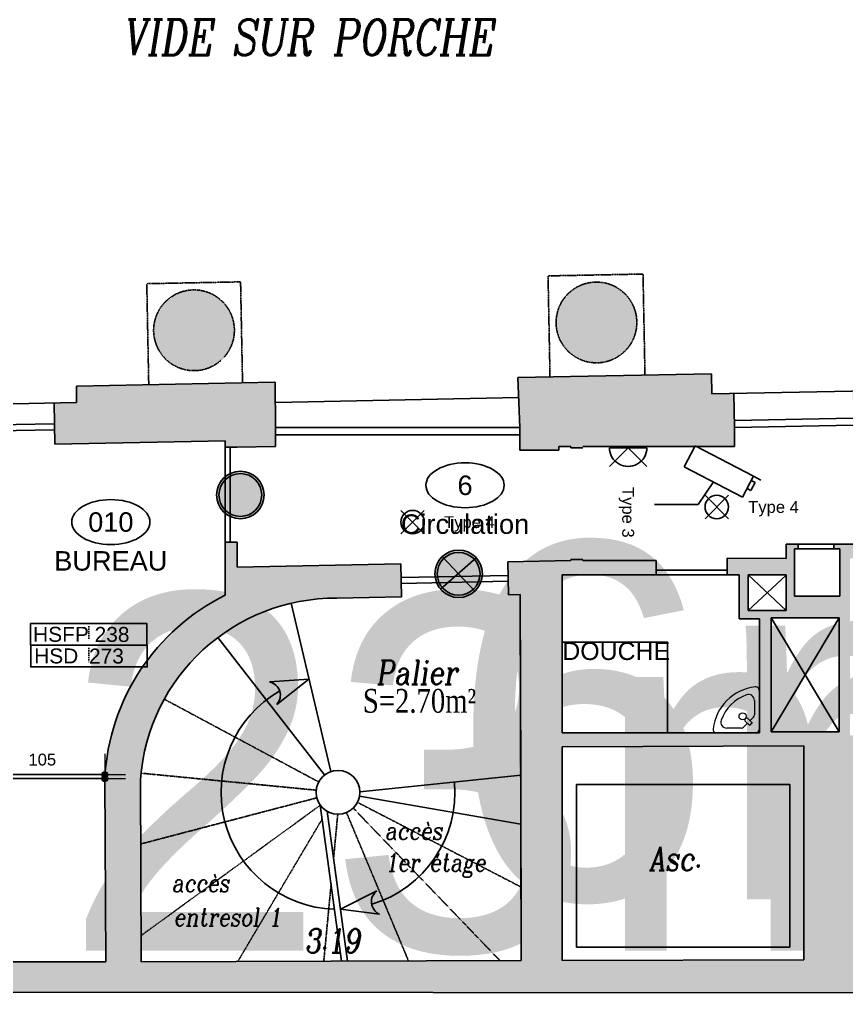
# Model space of a CAD drawing. Header units: inches. Extents: x 2159 to 6977, y 624 to 2731.
# Drawn here: x 2916 to 3612, y 624 to 1444 of the extents above; entities that cross this region are included whole.
import ezdxf
from ezdxf.enums import TextEntityAlignment as Align

# ---------------------------------------------------------------- set-up
doc = ezdxf.new("R2018")
doc.units = ezdxf.units.IN
doc.header["$MEASUREMENT"] = 0
doc.linetypes.add('ACAD_ISO03W100', pattern=[30, 12, -18])
doc.linetypes.add('POINTILLE2', pattern=[3.175, 0, -3.175])
for name, color, linetype in [('Cotation entresol 1', 7, 'Continuous'), ('DESSIN entresol 1', 7, 'Continuous'), ('M-COTATION LUMINAIRES', 1, 'Continuous'), ('M-PLOMBERIE', 130, 'Continuous'), ('Mur entresol 1', 7, 'Continuous'), ('TEXTES entresol 1', 7, 'Continuous'), ('TEXTES rdc', 7, 'Continuous')]:
    doc.layers.add(name, color=color, linetype=linetype)
for name, color, linetype, true_color in [('M-EQUIPEMENTS IT', 7, 'Continuous', 0x5f3030), ('M-LOCAUX_ID', 7, 'Continuous', 0x80dfff), ('M-LUMINAIRES', 7, 'Continuous', 0x000024), ("M-SYSTEME D'ACCES", 7, 'Continuous', 0xbbff78), ('M-TEXTES ANNOTATIONS', 7, 'Continuous', 0x3d6d7c)]:
    doc.layers.add(name, color=color, linetype=linetype, true_color=true_color)
doc.layers.add('M-MOBILIER AUTRE', color=7, linetype='Continuous', lineweight=0, true_color=0x214aff)
doc.styles.add('ARIAL', font='arial.ttf')
doc.styles.add('Cartouche', font='romanc.shx', dxfattribs={"width": 0.8, "oblique": 9, "height": 0.3})
doc.styles.add('MC_2013_Libre_15', font='', dxfattribs={"height": 15})
doc.styles.add('MC_Libre_09', font='', dxfattribs={"height": 9})
doc.styles.get("Standard").update_dxf_attribs({"font": 'arial.ttf'})
doc.styles.add('Surface', font='times.ttf', dxfattribs={"width": 0.8, "height": 0.25})
doc.styles.get('MC_2013_Libre_15').set_extended_font_data('Gotham Book')
doc.styles.get('MC_Libre_09').set_extended_font_data('Gotham Book')
doc.dimstyles.new('MC_1-50', dxfattribs={"dimscale": 50, "dimtxt": 0.2, "dimasz": 0.02, "dimexe": 0, "dimexo": 0, "dimgap": 0.15, "dimtad": 1, "dimdec": 0, "dimzin": 0, "dimdsep": 46, "dimtxsty": 'ARIAL', "dimblk": 'MC_LIGNE_ACCROCHE DE COTE', "dimblk1": 'MC_LIGNE_ACCROCHE DE COTE', "dimblk2": 'MC_LIGNE_ACCROCHE DE COTE', "dimcen": -3, "dimdle": 1.25, "dimse1": 1, "dimse2": 1, "dimclrd": 256, "dimclre": 7, "dimclrt": 256, "dimadec": 0, "dimazin": 0, "dimtfac": 0.75, "dimtdec": 0, "dimtix": 1, "dimtmove": 2, "dimatfit": 2, "dimldrblk": 'DOT', "dimfxl": 1, "dimtvp": 1.5, "dimtolj": 1, "dimtzin": 0, "dimlwd": -1, "dimarcsym": 0})

# ---------------------------------------------------------------- blocks, each defined once
blk = doc.blocks.new('MC_ID_PIECE')
blk.add_ellipse((0, 0), major_axis=(-18.11, 0), ratio=0.57331, start_param=-1.570796, end_param=4.712389)
at = {"style": 'ARIAL'}
for tag, p in [('NUMEROTATION_PIECE', (0, 0)), ('ID_PIECE', (0, -17.97))]:
    blk.add_attdef(tag, text='', height=9, dxfattribs=at).set_placement(p, align=Align.MIDDLE_CENTER)
blk = doc.blocks.new('MC_Legende_PLAN GENERAL')
at = {"lineweight": 30, "flags": 104}
blk.add_attdef('LEGENDES_PLAN_GENERAL', text='', height=6, dxfattribs=at).set_placement((-0.6, 0), align=Align.MIDDLE_LEFT)
blk = doc.blocks.new('SANITAIRE - LAVE MAIN ANGLE')
at = {"color": 0, "lineweight": -2}
for p, q in [((3, 0), (35.78, 0)), ((0, -35.78), (0, -3)), ((7.83, -6.15), (11.73, -9.81)), ((9.9, -8.1), (13.12, -4.88)), ((15.24, -4), (27.28, -4)), ((4, -27.28), (4, -15.24)), ((4.88, -13.12), (7.78, -10.22)), ((9.67, -12), (5.77, -8.34))]:
    blk.add_line(p, q, dxfattribs=at)
blk.add_circle((14, -14), 3, dxfattribs=at)
for centre, radius, start, end in [((3, -3), 3, 90, 180), ((35.78, -3), 3, 353.79373, 90), ((-1, 1), 40, 276.20627, 353.79373), ((4.91, -5.47), 3, 286.8172, 346.8172), ((15.24, -7), 3, 90, 135), ((27.28, -9), 5, 340.52878, 90), ((7, -15.24), 3, 135, 180), ((10.67, -10.87), 1.5, 228.63439, 45), ((-1, 1), 35, 289.47122, 340.52878), ((9, -27.28), 5, 180, 289.47122), ((3, -35.78), 3, 180, 276.20627)]:
    blk.add_arc(centre, radius, start, end, dxfattribs=at)
blk = doc.blocks.new('SOURIS HSFP')
at = {"color": 0, "linetype": 'POINTILLE2', "ltscale": 0.4}
blk.add_line((0, 4.5), (0, -4.5), dxfattribs=at)
at = {"color": 0}
blk.add_lwpolyline([(-35, 6.5), (35, 6.5), (35, -6.5), (-35, -6.5)], close=True, dxfattribs=at)
at = {"color": 0, "insert": (-33.5, 0), "char_height": 9, "width": 25.1102, "attachment_point": 4, "style": 'ARIAL'}
blk.add_mtext('HSFP', dxfattribs=at)
at = {"color": 0, "style": 'MC_Libre_09'}
blk.add_attdef('HSFP', text='', height=9, dxfattribs=at).set_placement((0, 0), align=Align.MIDDLE_LEFT)
blk = doc.blocks.new('SOURIS HSP')
at = {"color": 0, "linetype": 'POINTILLE2', "ltscale": 0.4}
blk.add_line((0, 4.5), (0, -4.5), dxfattribs=at)
at = {"color": 0}
blk.add_lwpolyline([(-35, 6.5), (35, 6.5), (35, -6.5), (-35, -6.5)], close=True, dxfattribs=at)
at = {"color": 0, "insert": (-33, 0), "char_height": 9, "width": 25.1102, "attachment_point": 4, "style": 'ARIAL'}
blk.add_mtext('HSD', dxfattribs=at)
at = {"color": 0, "style": 'MC_Libre_09'}
blk.add_attdef('HSP', text='', height=9, dxfattribs=at).set_placement((0, 0), align=Align.MIDDLE_LEFT)
blk = doc.blocks.new('lecteur de badge off line')
h = blk.add_hatch(color=1)
h.dxf.hatch_style = 1
h.paths.add_polyline_path([(-12149.33, 10149.03, 1), (-12109.33, 10149.03, 1)], flags=16)
h.paths.add_polyline_path([(-12393.88, 10065.58), (-12097.39, 10065.58), (-12097.39, 10251.94), (-12393.88, 10251.94)], flags=9)
h = blk.add_hatch(color=1)
h.dxf.hatch_style = 1
edge = h.paths.add_edge_path()
edge.add_arc((-12129.33, 10149.03), 18, 0, 360)
at = {"color": 250}
for p, q in [((-12144.52, 10136.08), (-12114.58, 10162.57)), ((-12143.28, 10163.45), (-12115.68, 10134.39))]:
    blk.add_line(p, q, dxfattribs=at)
at = {"color": 1}
for radius in [20, 18]:
    blk.add_circle((-12129.33, 10149.03), radius, dxfattribs=at)
blk = doc.blocks.new('béquille')
h = blk.add_hatch(color=0)
h.dxf.hatch_style = 1
h.paths.add_polyline_path([(-12150.94, 10147.93, 1), (-12110.94, 10147.93, 1)], flags=16)
h.paths.add_polyline_path([(-12395.49, 10064.48), (-12099.01, 10064.48), (-12099.01, 10250.84), (-12395.49, 10250.84)], flags=9)
h = blk.add_hatch(color=0)
h.dxf.hatch_style = 1
edge = h.paths.add_edge_path()
edge.add_arc((-12130.94, 10147.93), 18, 0, 360)
at = {"color": 0}
for radius in [20, 18]:
    blk.add_circle((-12130.94, 10147.93), radius, dxfattribs=at)
blk = doc.blocks.new('MC_ECL_PLAFONNIER')
at = {"linetype": 'Continuous'}
for p, q in [((-9.86, -9.86), (9.86, 9.86)), ((9.86, -9.86), (-9.86, 9.86))]:
    blk.add_line(p, q, dxfattribs=at)
blk.add_circle((0, 0), 9.86, dxfattribs=at)
at = {"style": 'MC_Libre_09', "flags": 1}
blk.add_attdef('COMPTAGE', text='', height=6.5, dxfattribs=at).set_placement((38.69, 8.53), align=Align.MIDDLE_CENTER)
at = {"style": 'MC_2013_Libre_15'}
blk.add_attdef('TYPE', text='', height=8, dxfattribs=at).set_placement((10.95, 0), align=Align.MIDDLE_LEFT)
blk = doc.blocks.new('MC_ECL_APPLIQUE')
at = {"color": 0, "linetype": 'Continuous'}
for p, q in [((0, 0), (9.86, 9.86)), ((0, 0), (0, 9.86)), ((9.86, -9.86), (0, 0)), ((0, 0), (0, -9.86))]:
    blk.add_line(p, q, dxfattribs=at)
blk.add_arc((0, 0), 9.86, 270, 90, dxfattribs=at)
at = {"style": 'MC_Libre_09', "flags": 1}
blk.add_attdef('COMPTAGE', text='', height=6.5, dxfattribs=at).set_placement((38.69, 8.53), align=Align.MIDDLE_CENTER)
at = {"style": 'MC_2013_Libre_15'}
blk.add_attdef('TYPE', text='', height=8, dxfattribs=at).set_placement((10.95, 0), align=Align.MIDDLE_LEFT)
blk = doc.blocks.new('camera')
for p, q in [((-10072.1, 11658.2), (-10057.4, 11686.4)), ((-10057.4, 11686.4), (-9978.7, 11645.4)), ((-10072.1, 11658.2), (-9993.3, 11617.2)), ((-9993.3, 11617.2), (-9978.7, 11645.4)), ((-9981.6, 11639.7), (-9976.6, 11637.1)), ((-9978.7, 11645.4), (-9968.6, 11640.2)), ((-10053.3, 11607.2), (-10032.7, 11637.7)), ((-9987.3, 11628.8), (-9982.3, 11626.2)), ((-9982.3, 11626.2), (-9976.6, 11637.1)), ((-10112.4, 11607.2), (-10053.3, 11607.2))]:
    blk.add_line(p, q)
blk = doc.blocks.new('MC_LIGNE_ACCROCHE DE COTE')
at = {"lineweight": 9}
h = blk.add_hatch(color=256, dxfattribs=at)
edge = h.paths.add_edge_path()
edge.add_arc((0, 0), 2.5, 0, 360)
for points in [[(0, 17.5), (0, -17.5)], [(-17.5, 0), (17.5, 0)]]:
    blk.add_lwpolyline(points, dxfattribs=at)
blk.add_circle((0, 0), 2.5, dxfattribs=at)
blk = doc.blocks.new('*D125')
at = {"layer": 'Defpoints', "color": 0, "transparency": 16777216}
for p in [(2882.09, 892.57, 41.82), (2882.09, 808.1), (2987.39, 805.12)]:
    blk.add_point(p, dxfattribs=at)
at = {"layer": 'M-COTATION LUMINAIRES', "transparency": 16777216}
blk.add_line((2986.39, 808.1), (2883.09, 808.1), dxfattribs=at)
at = {"layer": 'M-COTATION LUMINAIRES', "transparency": 16777216, "rotation": 180}
blk.add_blockref('MC_LIGNE_ACCROCHE DE COTE', (2882.09, 808.1), dxfattribs=at)
at = {"layer": 'M-COTATION LUMINAIRES', "transparency": 16777216}
blk.add_blockref('MC_LIGNE_ACCROCHE DE COTE', (2987.39, 808.1), dxfattribs=at)
at = {"layer": 'M-COTATION LUMINAIRES', "lineweight": 50, "transparency": 16777216, "insert": (2934.74, 820.7), "char_height": 10, "attachment_point": 5, "style": 'ARIAL'}
blk.add_mtext('\\A1;105', dxfattribs=at)
blk = doc.blocks.new('_Dot')
at = {"color": 0, "linetype": 'ByBlock', "lineweight": -2}
blk.add_line((-0.5, 0), (-1, 0), dxfattribs=at)
at = {"color": 0, "linetype": 'ByBlock', "const_width": 0.5}
blk.add_lwpolyline([(-0.25, 0, 1), (0.25, 0, 1)], format="xyb", close=True, dxfattribs=at)
blk = doc.blocks.new('*D126')
at = {"layer": 'Defpoints', "color": 0, "transparency": 16777216}
for p in [(2726.16, 890.49, 0), (2726.16, 804.76), (2987.39, 808.1)]:
    blk.add_point(p, dxfattribs=at)
at = {"layer": 'M-COTATION LUMINAIRES', "transparency": 16777216}
blk.add_line((2986.39, 804.76), (2727.16, 804.76), dxfattribs=at)
at = {"layer": 'M-COTATION LUMINAIRES', "transparency": 16777216, "rotation": 180}
blk.add_blockref('MC_LIGNE_ACCROCHE DE COTE', (2726.16, 804.76), dxfattribs=at)
at = {"layer": 'M-COTATION LUMINAIRES', "transparency": 16777216}
blk.add_blockref('MC_LIGNE_ACCROCHE DE COTE', (2987.39, 804.76), dxfattribs=at)
at = {"layer": 'M-COTATION LUMINAIRES', "lineweight": 50, "transparency": 16777216, "insert": (2856.78, 817.36), "char_height": 10, "attachment_point": 5, "style": 'ARIAL'}
blk.add_mtext('\\A1;261', dxfattribs=at)

msp = doc.modelspace()

# ---------------------------------------------------------------- hatches: boundary and pattern name
at = {"layer": 'Mur entresol 1'}
h = msp.add_hatch(color=256, dxfattribs=at)
h.paths.add_polyline_path([(2685.18, 1221.87), (2535.56, 1250.69), (2535.34, 1253.34, -0.411383), (2524.52, 1262.59), (2520.53, 1262.3), (2519.51, 1276.27), (2511.54, 1275.69), (2511.76, 1272.79), (2484.82, 1270.82), (2484.96, 1268.85), (2481.84, 1268.62, 1), (2482.43, 1260.55), (2482.59, 1258.41), (2486.68, 1257.86, -0.477926), (2469.47, 1234.75), (2469.7, 1231.75), (2467.68, 1231.6), (2478.35, 1098.04), (2464.41, 1096.93), (2475.51, 949.98), (2508.82, 952.59), (2540.75, 959.5), (2536.69, 1190.83), (2659.21, 1179.95), (2661.13, 1080.97), (2845.38, 1084.55), (2844.71, 1119.02), (2825.71, 1118.65), (2825.44, 1132.65), (2686.97, 1129.96)])
h.paths.add_polyline_path([(3130.91, 1138.58), (3130.38, 1138.57), (2963.42, 1135.33), (2963.69, 1121.33), (2944.69, 1120.96), (2945.36, 1086.49), (3088.87, 1089.28), (3088.87, 1083.81), (3098.92, 1083.81), (3131.24, 1084.44), (3131.24, 1094.27), (3131.24, 1100.27)])
h.paths.add_polyline_path([(3517.24, 1129.08), (3498.68, 1128.72), (3498.35, 1145.72), (3335.34, 1142.55), (3336.87, 1100.27), (3336.87, 1094.27), (3336.87, 1081.27), (3369.87, 1081.27), (3369.87, 1084.27), (3379.87, 1084.27), (3379.87, 1083.27), (3389.87, 1083.27), (3389.87, 1084.27), (3517.8, 1084.27), (3517.8, 1100.3)])
h.paths.add_polyline_path([(4220.46, 1142.22), (3969.42, 1142.28), (3967.6, 1269.02), (3919.06, 1268.08), (3919.51, 1244.92), (3772.03, 1242.05), (3773.8, 1151.07), (3636.33, 1148.4), (3636.66, 1131.4), (3617.22, 1131.03), (3617.78, 1102.24), (3617.78, 1084.27), (4164.87, 1084.27), (4164.87, 950.27), (4198.87, 950.27), (4198.86, 947.33), (4220.42, 947.35)])
h.paths.add_polyline_path([(3766.93, 1195.29, 1), (3698.93, 1195.29, 1)], flags=17)
h.paths.add_polyline_path([(3435.46, 1188.85, 1), (3367.46, 1188.85, 1)])
h.paths.add_polyline_path([(3096.52, 1182.26, 1), (3028.52, 1182.26, 1)])
h.paths.add_polyline_path([(2691.59, 1175.72, 1), (2759.59, 1175.72, 1)], flags=17)
h = msp.add_hatch(color=256, dxfattribs=at)
h.paths.add_polyline_path([(3631.87, 833.27), (3706.87, 833.27), (3706.87, 1002.27), (3691.37, 1002.27), (3691.37, 990.27), (3694.87, 990.27), (3694.87, 867.27), (3614.87, 867.27), (3614.87, 990.27), (3618.37, 990.27), (3618.37, 1002.27), (3601.32, 1002.27), (3601.32, 998.27), (3606.32, 998.27), (3606.32, 958.27), (3568.32, 958.27), (3568.32, 998.27), (3571.32, 998.27), (3571.32, 1002.27), (3561.32, 1002.27), (3561.32, 990.19), (3511.67, 990.36), (3511.67, 976.27), (3521.67, 976.27), (3521.67, 939.27), (3538.67, 939.27), (3538.67, 843.27), (3372.67, 843.27), (3372.67, 976.27), (3451.67, 976.27), (3451.67, 988.27), (3389.87, 988.27), (3389.87, 989.27), (3379.87, 989.27), (3379.87, 988.27), (3326.71, 987.24), (3327.25, 959.5), (3337.25, 959.69), (3337.7, 807.54), (3338.15, 651.54), (3018.15, 650.6), (3017.4, 804.14, -0.394884), (3182.94, 956.69), (3237.27, 957.75), (3236.73, 985.49), (3098.92, 982.81), (3098.97, 1003.81), (3088.87, 1003.81), (3088.87, 959.28, 0.271049), (2987.39, 805.12), (2988.16, 650.45), (2546.16, 650.49), (2543.5, 802.29), (2519.97, 810.16), (2486.18, 807.52), (2503.43, 625.26), (4220.71, 623.79), (4220.56, 791.21), (4198.63, 791.19), (4198.63, 788.27), (4164.87, 788.27), (4164.87, 661.27), (3631.87, 661.27)])
h.paths.add_polyline_path([(3576.23, 652.23), (3372.71, 651.64), (3372.71, 831.64), (3576.23, 832.23)], flags=16)
h.paths.add_polyline_path([(3564.23, 662.84), (3384.71, 662.84), (3384.71, 799.84), (3564.23, 799.84)], flags=0)
h.paths.add_polyline_path([(3614.87, 841.27), (3614.87, 859.27), (3694.87, 859.27), (3694.87, 841.27)], flags=16)
h.paths.add_polyline_path([(3605.75, 844.02), (3548.5, 844.02), (3548.5, 940.02), (3605.75, 940.02)], flags=16)
h.paths.add_polyline_path([(3561.32, 946.27), (3529.27, 946.27), (3529.27, 976.27), (3561.41, 976.27), (3561.32, 976.19)], flags=16)
h.paths.add_polyline_path([(3564.23, 799.84), (3384.71, 799.84), (3384.71, 662.84), (3564.23, 662.84)], flags=0)
h.paths.add_polyline_path([(3438.39, 723.19), (3494.87, 721.61), (3499.62, 751.61), (3443.14, 753.19)], flags=8)

# ---------------------------------------------------------------- linework, layer by layer
at = {"layer": 'DESSIN entresol 1'}
for p, q in [((3498.35, 1145.72), (3335.34, 1142.55)), ((3336.87, 1100.27), (3335.34, 1142.55)), ((3498.68, 1128.72), (3498.35, 1145.72)), ((3130.38, 1138.57), (2963.42, 1135.33)), ((2963.42, 1135.33), (2963.69, 1121.33)), ((3130.91, 1138.58), (3130.38, 1138.57)), ((3131.24, 1100.27), (3130.91, 1138.58)), ((3335.96, 1125.56), (3131.06, 1121.58)), ((3498.68, 1128.72), (3636.66, 1131.4)), ((3517.8, 1100.3), (3517.24, 1129.08)), ((2963.69, 1121.33), (2825.71, 1118.65)), ((2945.36, 1086.49), (2944.69, 1120.96)), ((3617.67, 1108.24), (3517.69, 1106.3)), ((2945.03, 1103.49), (2845.05, 1101.55)), ((3336.87, 1100.27), (3131.24, 1100.27)), ((3131.24, 1094.27), (3131.24, 1100.27)), ((3336.87, 1094.27), (3336.87, 1100.27)), ((3617.78, 1102.24), (3517.8, 1100.3)), ((3517.8, 1100.3), (3517.8, 1084.27)), ((2945.13, 1098.49), (2845.15, 1096.55)), ((3336.87, 1094.27), (3131.24, 1094.27)), ((3131.24, 1094.27), (3131.24, 1084.44)), ((3336.87, 1094.27), (3336.87, 1081.27)), ((3088.87, 1089.28), (2945.36, 1086.49)), ((3088.87, 1089.28), (3088.87, 959.28)), ((3098.92, 1083.81), (3088.87, 1083.81)), ((3092.87, 1083.81), (3092.87, 1003.81)), ((3131.24, 1084.44), (3098.92, 1083.81)), ((3369.87, 1084.27), (3369.87, 1081.27)), ((3369.87, 1084.27), (3379.87, 1084.27)), ((3379.87, 1084.27), (3379.87, 1083.27)), ((3389.87, 1083.27), (3379.87, 1083.27)), ((3517.8, 1084.27), (3389.87, 1084.27)), ((3369.87, 1081.27), (3336.87, 1081.27)), ((3098.97, 1003.81), (3088.87, 1003.81)), ((3098.97, 1003.81), (3098.97, 982.82)), ((3618.37, 1002.27), (3561.32, 1002.27)), ((3561.32, 990.19), (3561.32, 1002.27)), ((3571.32, 998.27), (3571.32, 1002.27)), ((3601.32, 998.27), (3601.32, 1002.27)), ((3571.32, 998.27), (3568.32, 998.27)), ((3568.32, 998.27), (3568.32, 958.27)), ((3601.32, 998.27), (3571.32, 998.27)), ((3606.32, 998.27), (3601.32, 998.27)), ((3606.32, 998.27), (3606.32, 958.27)), ((3236.73, 985.49), (3098.92, 982.81)), ((3236.73, 985.49), (3237.27, 957.75)), ((3379.87, 988.27), (3326.71, 987.24)), ((3326.71, 987.24), (3327.25, 959.5)), ((3379.87, 989.27), (3379.87, 988.27)), ((3389.87, 989.27), (3379.87, 989.27)), ((3451.67, 988.27), (3389.87, 988.27)), ((3451.67, 976.27), (3451.67, 988.27)), ((3511.67, 976.27), (3511.67, 990.36)), ((3511.67, 990.36), (3561.32, 990.19)), ((3521.67, 976.27), (3372.67, 976.27)), ((3372.67, 976.27), (3372.67, 843.27)), ((3511.67, 980.27), (3451.67, 980.27)), ((3521.67, 976.27), (3521.67, 939.27)), ((3529.27, 976.27), (3529.27, 946.27)), ((3529.27, 976.27), (3561.32, 946.27)), ((3529.27, 976.27), (3561.32, 976.27)), ((3529.27, 946.27), (3561.32, 976.19)), ((3561.32, 976.19), (3561.32, 946.27)), ((3326.93, 975.87), (3236.95, 974.12)), ((3327.03, 970.87), (3237.05, 969.12)), ((3337.25, 959.69), (3327.25, 959.5)), ((3338.15, 651.54), (3337.25, 959.69)), ((3177.69, 810.64), (3144.27, 952.39)), ((3237.27, 957.75), (3182.94, 956.69)), ((3606.32, 958.27), (3568.32, 958.27)), ((3529.27, 946.27), (3561.32, 946.27)), ((3521.67, 939.27), (3538.67, 939.27)), ((3538.67, 939.27), (3538.67, 843.27)), ((3548.5, 940.02), (3548.5, 844.02)), ((3548.5, 940.02), (3605.75, 940.02)), ((3548.5, 940.02), (3605.75, 844.02)), ((3548.5, 844.02), (3605.75, 940.02)), ((3605.75, 844.02), (3605.75, 940.02)), ((3172.47, 807.79), (3082.46, 923.46)), ((3126.2, 886.2), (3159.31, 888.59)), ((3159.31, 888.59), (3132.26, 867.28)), ((3538.67, 843.27), (3372.67, 843.27)), ((3548.5, 844.02), (3605.75, 844.02)), ((3372.71, 831.64), (3576.23, 832.23)), ((3372.71, 651.64), (3372.71, 831.64)), ((3576.23, 832.23), (3576.23, 652.23)), ((2988.16, 650.45), (2987.39, 805.12)), ((3018.15, 650.6), (3017.4, 804.14)), ((3202.27, 793.58), (3337.7, 807.54)), ((3337.82, 766.34), (3202, 790.05)), ((3168.88, 782.36), (3186.81, 651.09)), ((3174.63, 777.2), (3191.86, 651.11)), ((3185.89, 694.78), (3216.63, 710.32)), ((3218.82, 690.58), (3185.89, 694.78)), ((2546.16, 650.49), (2988.16, 650.45)), ((3338.15, 651.54), (3018.15, 650.6)), ((3576.23, 652.23), (3372.71, 651.64)), ((2503.43, 625.26), (4220.66, 623.79))]:
    msp.add_line(p, q, dxfattribs=at)
at = {"layer": 'DESSIN entresol 1', "linetype": 'ACAD_ISO03W100', "ltscale": 0.005}
for p, q in [((3167.53, 801.94), (3037.49, 871.62)), ((3165.43, 795.01), (3017.87, 809.33)), ((3165.95, 788.55), (3017.67, 749.72)), ((3168.88, 782.36), (3018.05, 672.61)), ((3196.61, 779.92), (3320.19, 651.48)), ((3200.21, 784.74), (3337.97, 713.46)), ((3183.59, 774.76), (3180.05, 737.54)), ((3190.93, 776.19), (3243.15, 651.26)), ((3170.47, 770.71), (3099.44, 650.84)), ((3177.98, 715.77), (3171.82, 651.05))]:
    msp.add_line(p, q, dxfattribs=at)
at = {"layer": 'DESSIN entresol 1', "linetype": 'ACAD_ISO03W100', "ltscale": 0.0025, "flags": 128}
for points in [[(3024.4, 1136.51), (3022.75, 1221.5), (3101.74, 1223.03), (3103.39, 1138.05)], [(3362.34, 1143.08), (3360.69, 1228.06), (3440.67, 1229.62), (3442.32, 1144.63)]]:
    msp.add_lwpolyline(points, dxfattribs=at)
at = {"layer": 'DESSIN entresol 1', "flags": 128}
msp.add_lwpolyline([(3384.71, 662.84), (3384.71, 799.84), (3564.23, 799.84), (3564.23, 662.84), (3384.71, 662.84)], dxfattribs=at)
at = {"layer": 'DESSIN entresol 1', "linetype": 'ACAD_ISO03W100', "ltscale": 0.0025}
for centre in [(3401.46, 1188.85), (3062.52, 1182.26)]:
    msp.add_circle(centre, 34, dxfattribs=at)
at = {"layer": 'DESSIN entresol 1'}
msp.add_circle((3183.81, 793.22), 18.46, dxfattribs=at)
for centre, radius, start, end in [((3169.87, 795.48), 182.73, 116.31385, 176.97624), ((3181.69, 791.95), 164.75, 89.56572, 175.75877), ((3123.77, 874.99), 11.47, 317.74544, 77.74544), ((3183.81, 793.22), 98.46, 119.93725, 268.27228), ((3183.81, 793.22), 98.46, 286.73242, 4.98951), ((3223.42, 701.08), 11.47, 126.33852, 246.33852)]:
    msp.add_arc(centre, radius, start, end, dxfattribs=at)
at = {"layer": 'M-PLOMBERIE', "color": 250}
msp.add_lwpolyline([(3372.67, 843.27), (3461.41, 843.27), (3461.41, 919.63), (3372.67, 919.63)], close=True, dxfattribs=at)
at = {"layer": 'Mur entresol 1', "color": 7, "lineweight": 0}
for p, q in [((3098.97, 1003.81), (3088.87, 1003.81)), ((3571.32, 998.27), (3571.32, 1002.27)), ((3601.32, 1002.27), (3601.32, 998.27)), ((3568.32, 958.27), (3568.32, 998.27)), ((3568.32, 998.27), (3571.32, 998.27)), ((3601.32, 998.27), (3606.32, 998.27)), ((3606.32, 998.27), (3606.32, 958.27)), ((3237.27, 957.75), (3236.73, 985.49)), ((3326.71, 987.24), (3327.25, 959.5)), ((3389.87, 989.27), (3379.87, 989.27)), ((3451.67, 976.27), (3451.67, 988.27)), ((3511.67, 990.36), (3511.67, 976.27)), ((3529.27, 946.27), (3529.27, 976.27)), ((3529.27, 976.27), (3561.41, 976.27)), ((3561.41, 976.27), (3561.32, 976.19)), ((3561.32, 976.19), (3561.32, 946.27)), ((3606.32, 958.27), (3568.32, 958.27)), ((3561.32, 946.27), (3529.27, 946.27)), ((3548.5, 844.02), (3548.5, 940.02)), ((3548.5, 940.02), (3605.75, 940.02)), ((3605.75, 940.02), (3605.75, 844.02)), ((3605.75, 844.02), (3548.5, 844.02)), ((3372.71, 831.64), (3576.23, 832.23)), ((3372.71, 651.64), (3372.71, 831.64)), ((3576.23, 832.23), (3576.23, 652.23)), ((3018.15, 650.6), (3017.4, 804.14)), ((3337.7, 807.54), (3338.15, 651.54)), ((3384.71, 799.84), (3564.23, 799.84)), ((3384.71, 662.84), (3384.71, 799.84)), ((3564.23, 799.84), (3564.23, 662.84)), ((3564.23, 662.84), (3384.71, 662.84)), ((3338.15, 651.54), (3018.15, 650.6)), ((3576.23, 652.23), (3372.71, 651.64)), ((2503.43, 625.26), (4220.71, 623.79))]:
    msp.add_line(p, q, dxfattribs=at)
at = {"layer": 'Mur entresol 1', "lineweight": 0}
for p, q in [((3088.87, 1003.81), (3088.87, 959.28)), ((3098.92, 982.81), (3098.97, 1003.81)), ((3571.32, 1002.27), (3561.32, 1002.27)), ((3561.32, 1002.27), (3561.32, 990.19)), ((3618.37, 1002.27), (3601.32, 1002.27)), ((3236.73, 985.49), (3098.92, 982.81)), ((3379.87, 988.27), (3326.71, 987.24)), ((3379.87, 989.27), (3379.87, 988.27)), ((3451.67, 988.27), (3389.87, 988.27)), ((3561.32, 990.19), (3511.67, 990.36)), ((3372.67, 843.27), (3372.67, 976.27)), ((3372.67, 976.27), (3451.67, 976.27)), ((3511.67, 976.27), (3521.67, 976.27)), ((3521.67, 976.27), (3521.67, 939.27)), ((3327.25, 959.5), (3337.25, 959.69)), ((3337.25, 959.69), (3337.7, 807.54)), ((3182.94, 956.69), (3237.27, 957.75)), ((3521.67, 939.27), (3538.67, 939.27)), ((3538.67, 939.27), (3538.67, 843.27)), ((3538.67, 843.27), (3372.67, 843.27)), ((2987.39, 805.12), (2988.16, 650.45)), ((2988.16, 650.45), (2546.16, 650.49))]:
    msp.add_line(p, q, dxfattribs=at)
at = {"layer": 'Mur entresol 1', "color": 1, "lineweight": 0}
msp.add_line((3389.87, 988.27), (3389.87, 989.27), dxfattribs=at)
at = {"layer": 'Mur entresol 1', "color": 7, "lineweight": 0}
for centre, radius, start, end in [((3169.87, 795.48), 182.73, 116.31385, 176.97624), ((3181.69, 791.95), 164.75, 89.56572, 175.75877)]:
    msp.add_arc(centre, radius, start, end, dxfattribs=at)

# ---------------------------------------------------------------- block references
at = {"layer": 'M-EQUIPEMENTS IT', "color": 20, "lineweight": 50, "xscale": 0.6236401378700975, "yscale": 0.6236401378700975, "zscale": 0.6236401378700975}
msp.add_blockref('camera', (9756.81, -6203.18), dxfattribs=at)
at = {"layer": 'M-LOCAUX_ID', "xscale": 1.82, "yscale": 1.82, "zscale": 1.82}
for p, values in [((3290.78, 1051.75), {'NUMEROTATION_PIECE': '6', 'ID_PIECE': 'Circulation'}), ((2992.47, 1020.8), {'NUMEROTATION_PIECE': '010', 'ID_PIECE': 'BUREAU'})]:
    msp.add_blockref('MC_ID_PIECE', p, dxfattribs=at).add_auto_attribs(values)
at = {"layer": 'M-LOCAUX_ID'}
ref = msp.add_blockref('MC_Legende_PLAN GENERAL', (3278.69, 993.34), dxfattribs=at)
lines = msp.add_mtext('6m²', dxfattribs={"layer": '0', "insert": (3277.26, 1003.16), "char_height": 300, "width": 17.6724, "attachment_point": 1})
ref.add_attrib('LEGENDES_PLAN_GENERAL', '', (3277.26, 1003.16), dxfattribs={"flags": 104}).embed_mtext(lines)
ref = msp.add_blockref('MC_Legende_PLAN GENERAL', (2952.95, 949.98), dxfattribs=at)
lines = msp.add_mtext('23m²', dxfattribs={"layer": '0', "insert": (2951.52, 959.8), "char_height": 300, "width": 17.6724, "attachment_point": 1})
ref.add_attrib('LEGENDES_PLAN_GENERAL', '', (2951.52, 959.8), dxfattribs={"flags": 104}).embed_mtext(lines)
at = {"layer": 'M-LUMINAIRES'}
ref = msp.add_blockref('MC_ECL_APPLIQUE', (3428.18, 1083.39), dxfattribs=dict(at, xscale=1.6, yscale=1.6, zscale=1.6, rotation=270))
ref.add_attrib('TYPE', '    Type 3', dxfattribs={"layer": '0', "height": 10, "rotation": 270, "style": 'ARIAL'}).set_placement((3428.18, 1065.86), align=Align.MIDDLE_LEFT)
ref = msp.add_blockref('MC_ECL_PLAFONNIER', (3502.77, 1033.49), dxfattribs=at)
ref.add_attrib('TYPE', '    Type 4', dxfattribs={"layer": '0', "height": 10, "style": 'ARIAL'}).set_placement((3513.72, 1033.49), align=Align.MIDDLE_LEFT)
ref = msp.add_blockref('MC_ECL_PLAFONNIER', (3246.59, 1020.73), dxfattribs=at)
ref.add_attrib('TYPE', '    Type 4', dxfattribs={"layer": '0', "height": 10, "style": 'ARIAL'}).set_placement((3257.55, 1020.73), align=Align.MIDDLE_LEFT)
at = {"layer": 'M-MOBILIER AUTRE', "rotation": 180}
msp.add_blockref('SANITAIRE - LAVE MAIN ANGLE', (3538.51, 843.23), dxfattribs=at)
at = {"layer": "M-SYSTEME D'ACCES", "color": 20}
for p in [(15232.49, -9104.36, -41.82), (15836.99, -9108.51)]:
    msp.add_blockref('béquille', p, dxfattribs=at)
at = {"layer": "M-SYSTEME D'ACCES"}
msp.add_blockref('lecteur de badge off line', (15414.71, -9171.78), dxfattribs=at)
at = {"layer": 'M-TEXTES ANNOTATIONS'}
ref = msp.add_blockref('SOURIS HSFP', (2973.91, 926.15), dxfattribs=dict(at, xscale=1.4, yscale=1.4, zscale=1.4))
ref.add_attrib('HSFP', ' 238', dxfattribs={"layer": '0', "height": 12.6, "style": 'ARIAL'}).set_placement((2973.91, 926.15), align=Align.MIDDLE_LEFT)
ref = msp.add_blockref('SOURIS HSP', (2974.08, 907.95), dxfattribs=dict(at, xscale=1.4, yscale=1.4, zscale=1.4))
ref.add_attrib('HSP', '273', dxfattribs={"layer": '0', "height": 12.6, "style": 'ARIAL'}).set_placement((2974.08, 907.95), align=Align.MIDDLE_LEFT)

# ---------------------------------------------------------------- texts
at = {"layer": 'Cotation entresol 1', "style": 'Cartouche', "oblique": 9, "width": 0.8}
msp.add_text('3.19', height=20, dxfattribs=at).set_placement((3178.85, 658.17), align=Align.CENTER)
at = {"layer": 'M-PLOMBERIE', "color": 250, "insert": (3372.67, 919.63), "char_height": 15, "attachment_point": 1, "style": 'ARIAL'}
msp.add_mtext_dynamic_manual_height_columns('{\\C5;DOUCHE}', width=88.7323, gutter_width=2, heights=[0], dxfattribs=at)
at = {"layer": 'TEXTES entresol 1', "style": 'Cartouche', "oblique": 9, "width": 0.8}
for s, height, p in [('Palier', 20, (3250.17, 884.09)), ('accès', 15, (3247.36, 753.41)), ('Asc.', 20, (3467.42, 727.4)), ('1er étage', 15, (3265.85, 726.65)), ('accès', 15, (3067.95, 709.39)), ('entresol 1', 15, (3090.6, 680.59))]:
    msp.add_text(s, height=height, dxfattribs=at).set_placement(p, align=Align.CENTER)
at = {"layer": 'TEXTES entresol 1', "style": 'Surface', "width": 0.8}
msp.add_text('S=2.70m²', height=20, dxfattribs=at).set_placement((3252.44, 860.25), align=Align.CENTER)
at = {"layer": 'TEXTES rdc', "style": 'Cartouche', "oblique": 9, "width": 0.8}
msp.add_text('VIDE SUR PORCHE', height=30, dxfattribs=at).set_placement((3157.82, 1413.98), align=Align.CENTER)

# ---------------------------------------------------------------- dimensions: what is measured, and where the dimension line sits
at = {"layer": 'M-COTATION LUMINAIRES', "color": 1, "lineweight": 50}
for base, p1, p2, picture, middle in [((2726.16, 804.76), (2987.39, 808.1), (2726.16, 890.49, 0), '*D126', (2856.78, 817.36)), ((2882.09, 808.1), (2987.39, 805.12), (2882.09, 892.57, 41.82), '*D125', (2934.74, 820.7))]:
    dim = msp.add_linear_dim(base=base, p1=p1, p2=p2, dimstyle='MC_1-50', dxfattribs=at)
    dim.commit()
    dim.dimension.update_dxf_attribs({"geometry": picture, "text_midpoint": middle})

doc.saveas('drawing.dxf')
